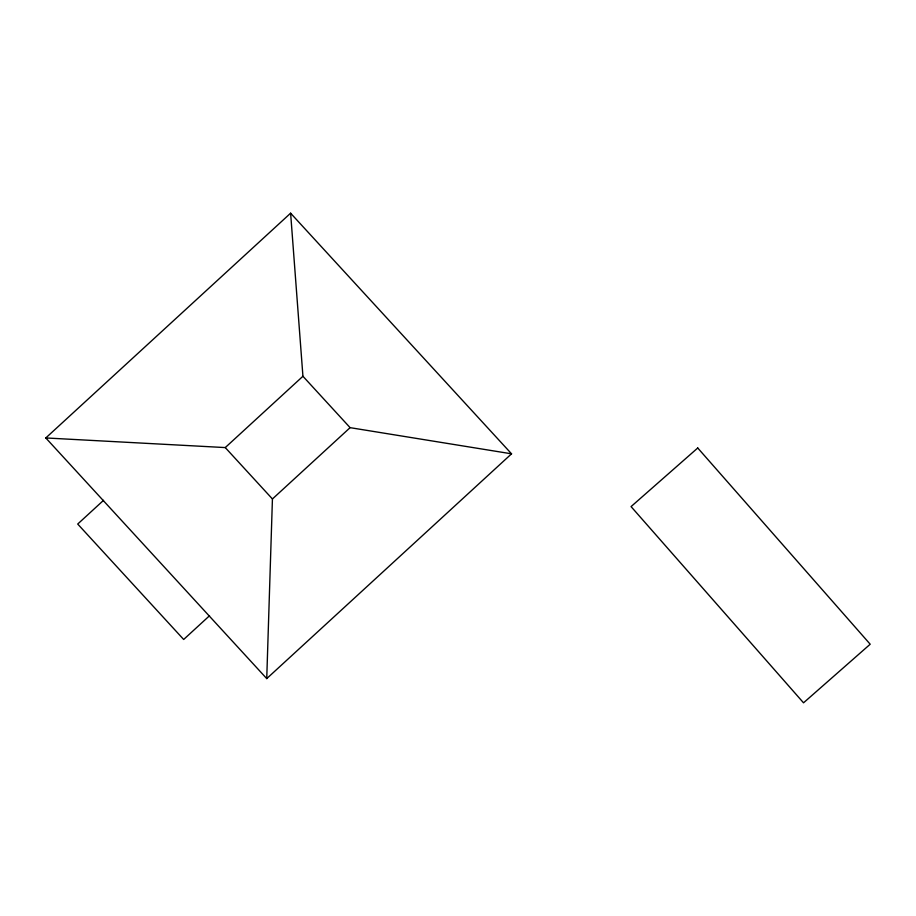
<?xml version="1.0" encoding="UTF-8"?>
<svg xmlns="http://www.w3.org/2000/svg" width="916" height="916" viewBox="0 0 916 916"><rect width="100%" height="100%" fill="white"/><g stroke="black" fill="none" stroke-linecap="round" stroke-linejoin="round"><path stroke-width="1.37" d="M266.739 678.596L272.43 498.968L225.256 447.58L45.8 437.951L290.612 213.188L511.552 453.821L266.739 678.596L45.8 437.951M103.554 500.319L77.711 524.044L183.669 639.471L209.524 615.735M225.256 447.58L302.933 376.27L290.612 213.188M272.43 498.968L350.107 427.658L511.552 453.821M302.933 376.27L350.107 427.658M697.74 447.993L631.067 506.594L803.527 702.812L870.2 644.223L697.74 447.993"/></g></svg>
